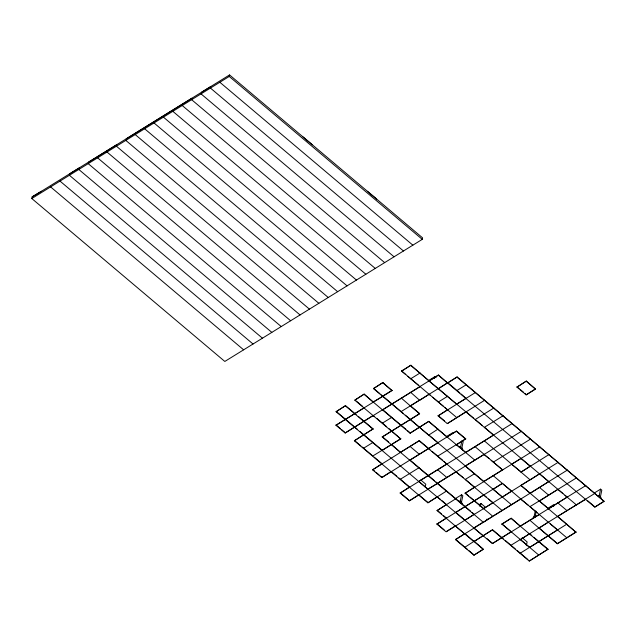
<?xml version="1.0" encoding="UTF-8"?>
<svg xmlns="http://www.w3.org/2000/svg" width="636" height="636" viewBox="0 0 636 636"><rect width="100%" height="100%" fill="white"/><g stroke="black" fill="none" stroke-linecap="round" stroke-linejoin="round"><path stroke-width="0.95" d="M32.118 197.033L229.564 74.937L422.582 237.848L422.264 239.359L224.818 361.455L31.8 198.535L32.182 196.731L41.459 191.253M69.737 173.771L79.071 167.999M88.547 162.14L116.698 144.73M126.166 138.871L191.937 98.198M201.413 92.339L210.755 86.568M31.8 198.535L229.238 76.447L229.564 74.937M303.094 136.994L312.284 144.754M367.433 191.301L376.623 199.06M585.82 485.554L492.383 543.589L336.126 411.707L345.531 405.633L356.136 414.585M447.641 383.079L438.514 375.017L345.173 432.997L335.983 425.238L363.991 407.915M336.126 411.707L345.531 405.633M345.173 432.997L372.473 415.857M372.815 455.972L400.76 438.951L354.801 400.163L364.205 394.082L373.332 402.143M446.639 490.968L427.901 502.814L354.363 440.756L373.101 428.903L358.259 416.373M354.801 400.163L364.205 394.082M511.416 504.682L373.475 388.612L382.88 382.538L392.007 390.599L335.983 425.238M363.617 448.213L372.958 442.441M373.181 415.674L374.66 416.572M373.475 388.612L382.88 382.538M354.363 440.756L373.101 428.903M382.665 396.371L373.396 401.841M382.522 409.902L419.871 386.807M437.735 456.147L465.743 438.824L456.553 431.065L381.791 477.557L372.601 469.805L382.005 463.724L374.23 457.165M382.443 423.131L391.776 417.359M474.647 473.645L465.306 479.417L474.504 487.176L465.099 493.258L492.741 516.225L483.336 522.299L382.228 436.964L419.641 413.567L410.451 405.808L419.013 400.521M382.085 450.495L391.49 444.421L400.616 452.482M456.696 417.534L401.555 370.987L410.888 365.215L429.205 381.036M381.791 477.557L391.196 471.483L396.848 476.261M401.26 398.057L419.577 413.869L382.228 436.964M401.483 371.289L410.888 365.215M401.117 411.587L457.133 376.941L604.136 501.367L594.795 507.138L438.45 375.32M410.745 378.746L420.078 372.974M410.594 392.277L419.72 400.338L429.125 394.264L430.54 395.457M400.76 438.951L388.803 428.505M400.386 479.242L419.06 467.698M364.142 394.384L410.093 433.18L428.831 421.326L447.156 437.147M410.013 446.408L419.203 454.16M521.48 431.248L409.369 500.834L400.179 493.075L409.576 487.001L398.971 478.049M409.807 460.241L437.814 442.918M372.601 469.805L419.355 440.629L429.96 449.58M434.515 378.492L434.921 376.607L436.145 377.641M409.369 500.834L417.995 495.237M410.093 433.18L428.831 421.326M438.395 388.795L456.783 404.305M418.854 481.532L428.044 489.283M438.315 402.024L447.657 396.244M484.712 400.219L447.299 423.616L438.109 415.857L447.505 409.783L444.683 407.39M425.206 487.049L425.802 484.219L420.857 480.045M447.736 383.015L457.133 376.941M438.029 429.085L428.624 435.159L405.355 415.165M427.901 502.814L436.519 497.225M447.299 423.616L466.037 411.762L473.812 418.329M437.592 469.678L446.782 477.437M437.377 483.511L428.108 488.981M437.234 497.042L440.128 499.133M503.195 538.708L492.59 529.756L473.852 541.61L437.091 510.573L446.488 504.499L441.543 500.325M446.862 464.208L444.095 461.521M466.331 384.7L456.99 390.472L459.82 392.857M558.241 462.277L446.138 531.863L436.94 524.104L446.345 518.03L443.515 515.645M466.116 398.534L461.235 394.058M456.346 444.898L465.743 438.824M460.392 447.959L461.792 441.368M456.052 471.968L463.191 477.628M461.617 448.992L463.223 441.456L461.99 440.422M475.521 392.46L438.109 415.857M455.829 498.727L437.091 510.573M465.536 452.657L493.608 435.04L484.417 427.281L503.092 415.729M455.615 512.56L483.694 494.935L486.524 497.32M465.393 466.188L483.773 481.706M460.027 502.265L461.625 494.728L462.849 495.762L461.251 503.307M455.471 526.091L464.662 533.85M474.941 446.583L502.512 469.861M455.479 539.614L464.884 533.54L483.265 549.409L473.923 555.18L455.479 539.614L567.431 470.036M474.79 460.114L428.767 421.628M464.813 520.32L474.21 514.238L472.087 512.449M484.274 440.812L530.17 479.902L538.787 474.305M484.068 454.645L489.076 458.516M493.902 407.97L475.227 419.522L482.295 425.492M474.003 528.079L483.193 535.83M479.361 506.145L479.767 504.261L481.007 503.489L485.252 507.067M480.411 506.32L481.007 503.489M473.852 541.61L492.59 529.756M474.074 541.3L464.67 547.373M483.479 508.768L492.884 502.694L488.639 499.117M493.321 462.102L530.67 439.007M473.923 555.18L483.328 549.107L474.138 541.347M493.178 475.633L566.708 537.69M492.964 489.466L501.589 483.869M516.981 387.117L526.377 381.044L535.504 389.105L526.171 394.877L516.981 387.117L526.377 381.044M512.282 423.489L400.179 493.075M502.368 483.392L436.94 524.104M492.383 543.589L511.121 531.744L501.931 523.985L511.265 518.213L520.391 526.266M502.154 497.225L511.559 491.143L502.734 483.702M526.171 394.877L535.568 388.803M511.781 464.383L521.409 472.151M502.074 510.454L419.291 440.931M538.668 554.99L501.931 523.985M521.123 458.612L530.313 466.371M501.868 524.287L511.265 518.213M510.978 545.275L595.01 493.305M520.685 499.204L528.524 505.469M539.861 446.758L465.099 493.258M520.248 539.797L529.653 533.723L531.768 535.512M530.019 493.433L548.757 481.579L540.982 475.02M529.796 520.192L557.303 543.772L575.978 532.221L557.661 516.4L566.994 510.628L557.804 502.869M526.322 545.688L527.125 541.92L522.172 537.738M539.423 487.359L548.614 495.118M533.842 517.688L535.242 511.098M535.083 516.925L536.291 511.265M549.051 454.517L520.979 472.143L530.376 466.069M529.438 547.556L557.518 529.939L550.442 523.969M539.217 501.192L557.955 489.338L562.9 493.52M492.526 530.058L529.263 561.063L548.001 549.218L533.89 537.309M539.066 514.723L520.455 525.964M538.923 528.254L547.548 522.657M548.407 508.951L567.145 497.098L565.022 495.309M553.654 506.351L554.051 504.467L547.827 508.315M529.263 561.063L548.001 549.218M557.303 543.772L576.041 531.919M576.629 477.795L529.939 506.661L537.015 512.632M566.851 524.159L520.073 553.304M576.335 504.857L410.824 365.517M585.605 499.387L567.773 510.152M594.795 507.138L603.421 501.55M598.993 496.668L600.591 489.132L601.823 490.165L600.217 497.702M486.111 520.327L487.112 519.008M532.594 518.459L534.097 516.488M383.508 395.592L392.07 390.297M428.696 380.455L434.921 376.607M438.514 375.017L429.117 381.091L438.307 388.85L446.925 383.254M392.261 443.944L400.823 438.649M456.847 404.003L466.18 398.231M400.68 452.18L419.355 440.629M446.575 436.511L452.8 432.663M447.219 436.845L456.553 431.065M419.696 480.744L446.925 463.906M438.22 482.732L456.115 471.666M466.236 465.409L484.131 454.343M455.4 498.576L461.625 494.728M483.837 481.404L502.917 469.607M512.624 463.604L521.186 458.31M446.981 531.084L455.535 525.789M520.487 485.626L529.422 480.101M474.846 527.292L482.621 522.482M493.52 515.748L520.749 498.902M594.366 492.98L600.591 489.132M459.168 446.925L460.647 446.758M458.802 501.232L460.281 501.065M597.768 495.635L599.247 495.468M535.345 515.717L536.331 516.154M229.238 76.447L422.264 239.359M219.841 82.259L412.859 245.17M210.436 88.07L403.463 250.982M201.04 93.889L394.058 256.801M526.314 381.346L535.504 389.105M191.635 99.701L384.653 262.612M517.044 386.815L519.159 388.612M520.574 389.804L523.404 392.189M524.819 393.382L526.234 394.574M182.23 105.512L375.256 268.424M172.833 111.332L365.851 274.243M163.428 117.143L356.446 280.055M457.069 377.243L604.136 501.367M154.023 122.955L347.049 285.866M449.215 383.906L456.282 389.876M587.791 500.874L594.159 506.24M144.626 128.766L337.644 291.685M135.222 134.586L328.24 297.497M401.555 370.987L405.792 374.572M407.915 376.361L418.52 385.313M432.663 397.246L443.268 406.197M125.817 140.397L318.843 303.308M438.172 415.554L444.532 420.921M491.199 460.313L501.804 469.257M530.09 493.131L520.892 485.371L575.978 532.221M539.28 500.89L548.471 508.649M456.489 431.367L465.679 439.126M116.42 146.208L309.438 309.128M456.41 444.604L465.6 452.355M382.816 382.84L392.007 390.599M107.015 152.028L300.041 314.939M373.539 388.31L379.907 393.684M381.314 394.877L403.232 413.376M430.103 436.05L437.171 442.02M493.027 489.163L502.217 496.923M538.986 527.952L557.367 543.47M97.61 157.839L290.636 320.751M382.586 409.6L405.919 429.292M407.334 430.485L410.156 432.877M432.075 451.377L442.688 460.321M511.201 518.515L547.938 549.52M88.213 163.651L281.231 326.57M356.279 401.054L362.647 406.42M376.782 418.361L386.68 426.716M465.162 492.956L468.7 495.937M470.115 497.129L483.551 508.466M520.312 539.503L529.502 547.254M78.808 169.47L271.834 332.382M382.292 436.662L388.66 442.036M409.87 459.939L434.619 480.824M436.034 482.016L470.672 511.257M505.318 540.497L515.216 548.852M517.338 550.641L527.912 559.569M345.467 405.935L373.038 429.205M69.411 175.282L262.43 338.193M336.19 411.405L357.4 429.308M360.23 431.693L382.149 450.193M455.678 512.258L464.876 520.017M486.794 538.517L492.447 543.287M60.007 181.093L253.025 344.012M336.046 424.935L340.292 428.521M341.699 429.713L345.237 432.695M354.427 440.454L360.795 445.828M362.21 447.021L372.108 455.376M419.474 495.357L427.964 502.52M437.155 510.271L441.392 513.856M50.602 186.912L243.628 349.824M455.543 539.312L467.627 549.512M469.042 550.704L473.987 554.878M372.664 469.503L374.787 471.292M376.202 472.484L379.032 474.869M380.447 476.062L381.862 477.262M400.243 492.773L409.433 500.532M437.004 523.802L444.079 529.772M600.471 496.501L601.441 498.735M461.871 447.792L462.841 450.034M461.505 502.098L462.475 504.34"/></g></svg>
